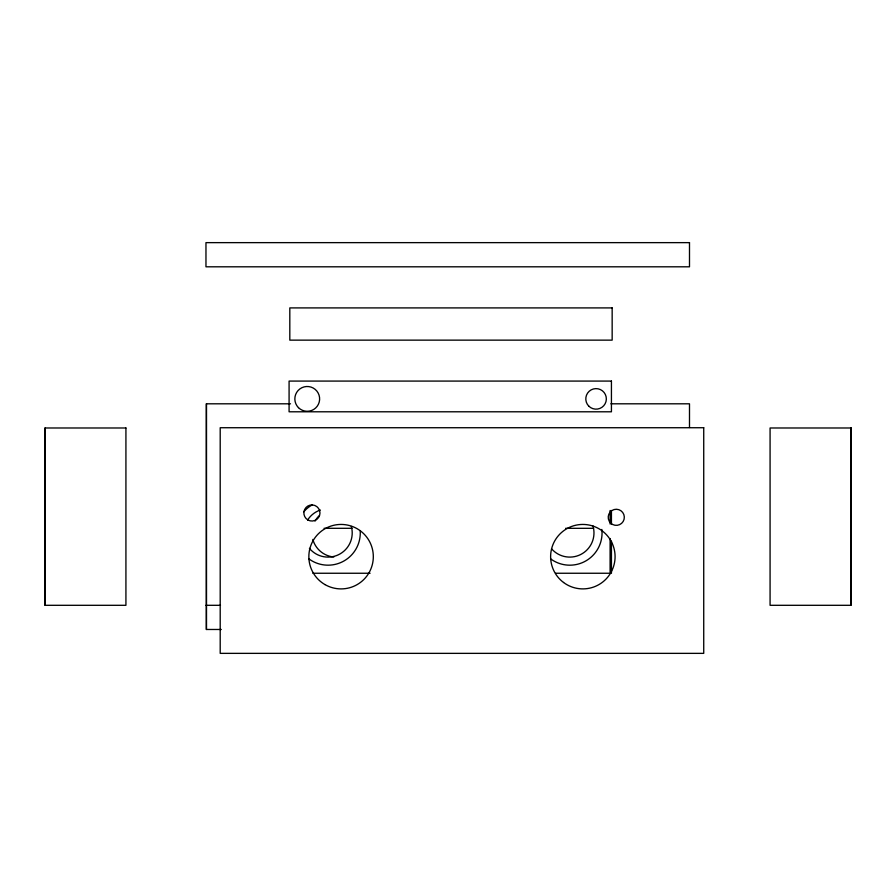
<?xml version="1.0" encoding="UTF-8"?>
<svg xmlns="http://www.w3.org/2000/svg" width="896" height="896" viewBox="0 0 896 896"><rect width="100%" height="100%" fill="white"/><g stroke="black" fill="none" stroke-linecap="round" stroke-linejoin="round"><path stroke-width="1.34" d="M290.506 403.805L206.304 403.805L206.304 629.474L221.267 629.474M610.893 403.805L689.494 403.805L689.494 427.482M324.061 528.304L351.982 528.304M565.611 528.315L593.533 528.315M312.872 573.25L370.082 573.25M555.677 573.25L610.098 573.25L610.098 538.507M205.968 605.304L220.483 605.304M850.674 427.986L850.674 605.304M611.43 510.496L611.43 524.44M611.43 541.173L611.43 573.25M610.098 510.496L610.098 524.003M206.506 403.805L206.506 629.474M45.326 427.986L45.326 605.304M592.928 525.874A24.181 24.181 0 0 1 551.578 548.822M601.854 529.458A32.234 32.234 0 0 1 550.581 558.824M360.203 530.734A32.234 32.234 0 0 1 308.75 558.768M303.744 511.784A32.234 32.234 0 0 1 312.088 504.941M351.333 526.456A24.181 24.181 0 0 1 309.411 548.352M307.642 519.994A24.181 24.181 0 0 1 320.354 510.026M333.827 557.021A24.181 24.181 0 0 1 312.816 539.437M315.045 521.069A24.181 24.181 0 0 1 318.842 516.029M689.494 242.637L205.968 242.637L205.968 266.806L689.494 266.806L689.494 242.637M612.158 307.91L289.811 307.91L289.811 340.144L612.158 340.144L612.158 307.91M611.43 381.08L289.083 381.08L289.083 411.79L611.43 411.79L611.43 381.08M703.73 427.728L220.203 427.728L220.203 653.363L703.73 653.363L703.73 427.728M125.922 427.986L44.8 427.986L44.8 605.304L125.922 605.304L125.922 427.986M851.2 427.986L770.078 427.986L770.078 605.304L851.2 605.304L851.2 427.986M324.968 584.584A32.234 32.234 0 0 0 373.318 556.662A32.234 32.234 0 0 0 324.968 528.752A32.234 32.234 0 0 0 324.968 584.584M307.888 519.96A8.064 8.064 0 0 0 319.973 512.982A8.064 8.064 0 0 0 307.888 506.005A8.064 8.064 0 0 0 307.888 519.96M610.669 523.107A8.064 8.064 0 0 0 624.086 519.277A8.064 8.064 0 0 0 614.051 509.566A8.064 8.064 0 0 0 610.669 523.107M563.562 582.49A32.234 32.234 0 0 0 614.858 560.459A32.234 32.234 0 0 0 570.125 527.05A32.234 32.234 0 0 0 563.562 582.49M298.469 407.658A12.398 12.398 0 0 0 319.211 402.102A12.398 12.398 0 0 0 304.035 386.915A12.398 12.398 0 0 0 298.469 407.658M588.806 406.157A10.282 10.282 0 0 0 605.998 401.554A10.282 10.282 0 0 0 593.41 388.965A10.282 10.282 0 0 0 588.806 406.157"/></g></svg>
